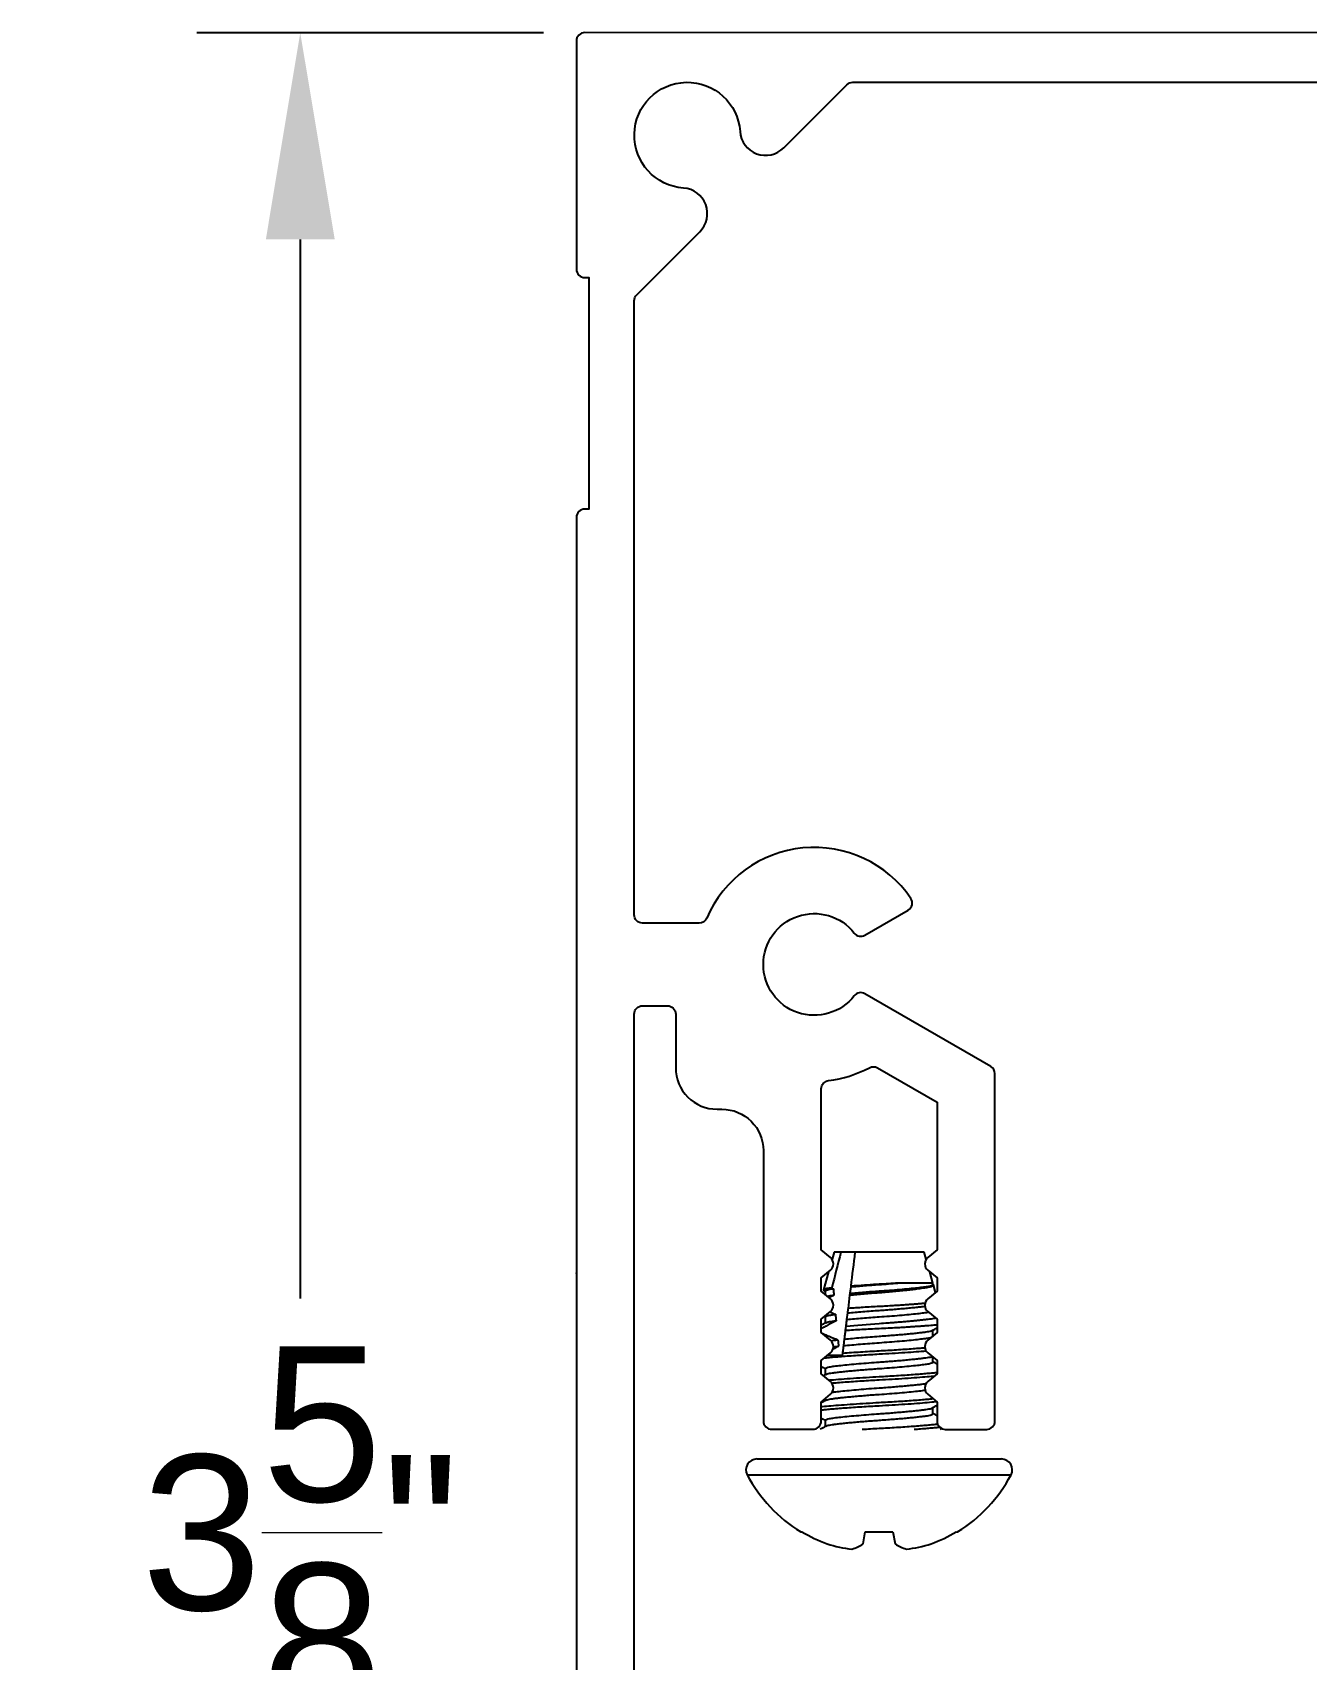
# Model space of a CAD drawing. Extents: x -2.16 to 5.62, y -0.38 to 4.41.
# Drawn here: x -2.158 to -0.617, y 1.66 to 3.627 of the extents above; entities that cross this region are included whole.
import ezdxf

# ---------------------------------------------------------------- set-up
doc = ezdxf.new("R2010")
doc.units = 0
doc.header["$LTSCALE"] = 0.5
doc.header["$MEASUREMENT"] = 0
doc.linetypes.add('PHANTOM', pattern=[0.5, 0.25, -0.05, 0.05, -0.05, 0.05, -0.05])
doc.layers.get('Defpoints').update_dxf_attribs({"linetype": 'CONTINUOUS'})
doc.layers.add('Construction', color=60, linetype='PHANTOM', plot=False)
doc.layers.add('CUST DWG', color=60, linetype='CONTINUOUS', lineweight=20)
doc.layers.add('Hardware', color=242, linetype='CONTINUOUS')
doc.layers.add('Housing', color=150, linetype='CONTINUOUS')
doc.styles.get("Standard").update_dxf_attribs({"font": 'arial.ttf'})
doc.dimstyles.get("Standard").update_dxf_attribs({"dimtxt": 0.18, "dimasz": 0.18, "dimexe": 0.18, "dimexo": 0.0625, "dimgap": 0.09, "dimtad": 0, "dimtih": 1, "dimtoh": 1, "dimdec": 4, "dimzin": 0, "dimdsep": 46, "dimtxsty": 'Standard', "dimcen": 0.09, "dimadec": 0, "dimazin": 0, "dimtfac": 1, "dimtdec": 4, "dimtofl": 0, "dimtmove": 0, "dimatfit": 3, "dimfxl": 1, "dimtolj": 1, "dimtzin": 0, "dimarcsym": 0})

# ---------------------------------------------------------------- blocks, each defined once
blk = doc.blocks.new('*D0')
at = {"layer": 'CUST DWG', "color": 0, "lineweight": -2, "transparency": 16777216}
for p, q in [((-1.54, 3.6265), (-1.9589, 3.6265)), ((-1.8339, 3.3765), (-1.8339, 2.096)), ((-1.8339, 0.25), (-1.8339, 1.5305)), ((-1.535, 0), (-1.9589, 0))]:
    blk.add_line(p, q, dxfattribs=at)
at = {"layer": 'CUST DWG', "color": 0, "transparency": 16777216}
for points in [[(-1.8755, 3.3765), (-1.7922, 3.3765), (-1.8339, 3.6265)], [(-1.8755, 0.25), (-1.7922, 0.25), (-1.8339, 0)]]:
    blk.add_solid(points, dxfattribs=at)
at = {"layer": 'Defpoints', "color": 0, "transparency": 16777216}
for p in [(-1.49, 3.6265), (-1.485, 0), (-1.8339, 0)]:
    blk.add_point(p, dxfattribs=at)
at = {"layer": 'CUST DWG', "color": 0, "transparency": 16777216, "insert": (-1.8339, 1.8133), "char_height": 0.1875, "attachment_point": 5}
blk.add_mtext('\\A1;3{\\H1x;\\S5/8;}"', dxfattribs=at)

msp = doc.modelspace()

# ---------------------------------------------------------------- linework, layer by layer
at = {"layer": 'Construction', "ltscale": 0.5, "transparency": 16777216}
msp.add_point((-1.5, 2.12668), dxfattribs=at)
at = {"layer": 'Hardware', "linetype": 'Continuous', "lineweight": 25, "transparency": 16777216}
for p, q in [((-1.1885, 2.1521), (-1.19094, 2.14349)), ((-1.1802, 2.1521), (-1.1885, 2.1521)), ((-1.1629, 2.1521), (-1.1802, 2.1521)), ((-1.0795, 2.1521), (-1.1629, 2.1521)), ((-1.07706, 2.14349), (-1.0795, 2.1521)), ((-1.19523, 2.12836), (-1.2014, 2.10658)), ((-1.06891, 2.11476), (-1.07277, 2.12836)), ((-1.19908, 2.10523), (-1.19908, 2.10088)), ((-1.169, 2.10239), (-1.16803, 2.11029)), ((-1.06891, 2.11476), (-1.11144, 2.11476)), ((-1.06891, 2.11304), (-1.06891, 2.11476)), ((-1.06573, 2.10354), (-1.06833, 2.11272)), ((-1.19432, 2.09719), (-1.19438, 2.09693)), ((-1.17124, 2.08416), (-1.16928, 2.10018)), ((-1.19908, 2.07398), (-1.19908, 2.06652)), ((-1.17289, 2.07076), (-1.17192, 2.07867)), ((-1.20512, 2.0551), (-1.20512, 2.05508)), ((-1.20392, 2.05976), (-1.204, 2.05947)), ((-1.17677, 2.03912), (-1.1758, 2.04703)), ((-1.17453, 2.05734), (-1.17385, 2.06288)), ((-1.06891, 2.05054), (-1.06891, 2.05799)), ((-1.17825, 2.0271), (-1.19673, 2.0271)), ((-1.17825, 2.0271), (-1.17787, 2.03014)), ((-1.19908, 2.01148), (-1.19908, 2.00402)), ((-1.06891, 2.01929), (-1.06891, 2.02512)), ((-1.19908, 1.97512), (-1.19908, 1.97277)), ((-1.19908, 1.94898), (-1.19908, 1.94152)), ((-1.06891, 1.95679), (-1.06891, 1.96424)), ((-1.28195, 1.9021), (-0.98604, 1.9021)), ((-1.29347, 1.88293), (-0.97452, 1.88293)), ((-1.2288, 1.81398), (-1.22731, 1.81398)), ((-1.15328, 1.7995), (-1.15072, 1.81398)), ((-1.15072, 1.81398), (-1.11727, 1.81398)), ((-1.11727, 1.81398), (-1.11472, 1.7995)), ((-1.04068, 1.81398), (-1.0392, 1.81398))]:
    msp.add_line(p, q, dxfattribs=at)
for centre, radius, start, end in [((-1.28195, 1.88906), 0.01304, 90, 207.99377), ((-0.98604, 1.88906), 0.01304, 332.00623, 90), ((-1.134, 1.9677), 0.1806, 207.99377, 238.3387), ((-1.134, 1.9677), 0.1806, 301.6613, 332.00623), ((-1.13444, 1.96995), 0.18152, 239.22905, 249.88131), ((-1.13355, 1.96995), 0.18152, 290.11869, 300.77095), ((-1.15094, 1.94353), 0.15118, 252.30821, 263.93895), ((-1.17791, 1.83486), 0.04309, 284.80759, 304.86797), ((-1.09008, 1.83486), 0.04309, 235.13203, 255.19241), ((-1.11706, 1.94353), 0.15118, 276.06105, 287.69179)]:
    msp.add_arc(centre, radius, start, end, dxfattribs=at)
for start_param, end_param in [(5.2678343, 5.285097), (5.338078, 5.3561794), (5.412021, 5.4312085)]:
    msp.add_ellipse((-1.134, 2.3875), major_axis=(0, -0.53008), ratio=0.1227846, start_param=start_param, end_param=end_param, dxfattribs=at)
for points in [[(-1.1802, 2.1521), (-1.18391, 2.13769), (-1.18762, 2.12327), (-1.19132, 2.10886)], [(-1.16795, 2.11097), (-1.16627, 2.12468), (-1.16458, 2.13839), (-1.1629, 2.1521)], [(-1.19132, 2.10886), (-1.19065, 2.10856), (-1.18997, 2.10827), (-1.1893, 2.10797)], [(-1.16803, 2.11029), (-1.168, 2.11052), (-1.16798, 2.11075), (-1.16795, 2.11097)], [(-1.11144, 2.11476), (-1.11869, 2.11423), (-1.12621, 2.11374), (-1.134, 2.11328)], [(-1.134, 2.11304), (-1.12659, 2.11355), (-1.11883, 2.11414), (-1.11144, 2.11476)], [(-1.19463, 2.09714), (-1.19452, 2.09715), (-1.19442, 2.09717), (-1.19432, 2.09719)], [(-1.1887, 2.10024), (-1.19057, 2.09923), (-1.19245, 2.09821), (-1.19432, 2.09719)], [(-1.16928, 2.10018), (-1.16918, 2.10092), (-1.16909, 2.10166), (-1.169, 2.10239)], [(-1.20014, 2.07424), (-1.19979, 2.07403), (-1.19943, 2.07382), (-1.19908, 2.07362)], [(-1.17385, 2.06288), (-1.16174, 2.06396), (-1.14793, 2.06504), (-1.134, 2.06599)], [(-1.204, 2.05975), (-1.20397, 2.05975), (-1.20395, 2.05975), (-1.20392, 2.05976)], [(-1.19221, 2.04505), (-1.18993, 2.04542), (-1.18715, 2.04577), (-1.18379, 2.04616)], [(-1.06951, 2.05764), (-1.06767, 2.05871), (-1.06584, 2.05979), (-1.064, 2.06086)], [(-1.0689, 2.05089), (-1.0689, 2.05089), (-1.06891, 2.05089), (-1.06891, 2.05089)], [(-1.18298, 2.03844), (-1.18525, 2.0373), (-1.18751, 2.03614), (-1.18976, 2.03497)], [(-1.204, 2.01398), (-1.20236, 2.01303), (-1.20072, 2.01207), (-1.19908, 2.01112)], [(-1.064, 2.01678), (-1.06563, 2.01774), (-1.06727, 2.01869), (-1.06891, 2.01964)], [(-1.19848, 2.00437), (-1.19942, 2.00382), (-1.20036, 2.00328), (-1.20129, 2.00273)], [(-1.19848, 1.97312), (-1.20032, 1.97205), (-1.20216, 1.97098), (-1.204, 1.96991)], [(-1.06951, 1.96389), (-1.06767, 1.96496), (-1.06584, 1.96604), (-1.064, 1.96711)], [(-1.204, 1.95148), (-1.20236, 1.95053), (-1.20072, 1.94957), (-1.19908, 1.94862)], [(-1.064, 1.95428), (-1.06563, 1.95524), (-1.06727, 1.95619), (-1.06891, 1.95714)], [(-1.19848, 1.94187), (-1.2007, 1.94058), (-1.20291, 1.93929), (-1.20513, 1.938)], [(-1.06031, 1.938), (-1.0597, 1.93835), (-1.05909, 1.93871), (-1.05848, 1.93906)]]:
    msp.add_open_spline(points, degree=3, dxfattribs=at)
for points, knots in [([(-1.19132, 2.10886), (-1.1922, 2.10876), (-1.19395, 2.10856), (-1.19615, 2.10824), (-1.19801, 2.10791), (-1.19952, 2.10756), (-1.20063, 2.1072), (-1.2013, 2.10683), (-1.20148, 2.10645), (-1.20131, 2.10614), (-1.20091, 2.10596), (-1.2008, 2.10591)], [0, 0, 0, 0, 0.1122441, 0.2244892, 0.339488, 0.4544868, 0.5760178, 0.6975489, 0.8225909, 0.9476329, 1, 1, 1, 1]), ([(-1.20081, 2.10588), (-1.20048, 2.10569), (-1.19991, 2.10536), (-1.19933, 2.10502), (-1.19908, 2.10487)], [0, 0, 0, 0, 0.5681267, 1, 1, 1, 1]), ([(-1.19908, 2.10523), (-1.19908, 2.10572), (-1.19818, 2.10621), (-1.1948, 2.10715), (-1.19236, 2.10756), (-1.1893, 2.10797)], [0, 0, 0, 0, 0.5, 0.5, 1, 1, 1, 1]), ([(-1.169, 2.10239), (-1.1637, 2.10289), (-1.15788, 2.1034), (-1.14596, 2.10436), (-1.13987, 2.10482), (-1.134, 2.10523)], [0, 0, 0, 0, 0.5, 0.5, 1, 1, 1, 1]), ([(-1.16803, 2.11029), (-1.16283, 2.11078), (-1.15717, 2.11127), (-1.14559, 2.1122), (-1.13969, 2.11264), (-1.134, 2.11304)], [0, 0, 0, 0, 0.5, 0.5, 1, 1, 1, 1]), ([(-1.134, 2.11328), (-1.13997, 2.11293), (-1.14582, 2.11255), (-1.15728, 2.11178), (-1.16284, 2.11137), (-1.16795, 2.11097)], [0, 0, 0, 0, 0.5, 0.5, 1, 1, 1, 1]), ([(-1.134, 2.10336), (-1.13218, 2.1035), (-1.12854, 2.1038), (-1.12307, 2.10426), (-1.11765, 2.10474), (-1.1123, 2.10524), (-1.1071, 2.10576), (-1.10206, 2.10628), (-1.0972, 2.10681), (-1.09262, 2.10733), (-1.08839, 2.10785), (-1.08449, 2.10836), (-1.08091, 2.10887), (-1.07774, 2.10935), (-1.075, 2.10982), (-1.07271, 2.11029), (-1.07086, 2.1108), (-1.0695, 2.11132), (-1.06864, 2.11184), (-1.06826, 2.11236), (-1.0683, 2.11287), (-1.06872, 2.11321), (-1.06891, 2.11336)], [0, 0, 0, 0, 0.04864805, 0.09729617, 0.14727542, 0.19725473, 0.24731581, 0.29737691, 0.34888759, 0.40039826, 0.45053827, 0.50067824, 0.55227713, 0.60387592, 0.65398022, 0.70408265, 0.75571577, 0.80734898, 0.85629022, 0.9052315, 0.95560047, 1, 1, 1, 1]), ([(-1.134, 2.10523), (-1.12586, 2.10579), (-1.11729, 2.10645), (-1.10123, 2.10782), (-1.09379, 2.10854), (-1.08475, 2.10953), (-1.08208, 2.10985), (-1.0775, 2.11044), (-1.07558, 2.11072), (-1.07073, 2.11164), (-1.06891, 2.11234), (-1.06891, 2.11304)], [0, 0, 0, 0, 0.25, 0.25, 0.5, 0.5, 0.625, 0.625, 0.75, 0.75, 1, 1, 1, 1]), ([(-1.19664, 2.09883), (-1.19654, 2.09886), (-1.19551, 2.09912), (-1.19334, 2.09961), (-1.19023, 2.10003), (-1.1887, 2.10024)], [0.31915488, 0.31915488, 0.31915488, 0.31915488, 0.3566126, 0.68256289, 1, 1, 1, 1]), ([(-1.134, 2.08643), (-1.14053, 2.08608), (-1.14695, 2.08571), (-1.15956, 2.08495), (-1.16562, 2.08455), (-1.17124, 2.08416)], [0, 0, 0, 0, 0.5, 0.5, 1, 1, 1, 1]), ([(-1.16928, 2.10018), (-1.1639, 2.10073), (-1.15823, 2.10127), (-1.14635, 2.10235), (-1.14018, 2.10287), (-1.134, 2.10336)], [0, 0, 0, 0, 0.5, 0.5, 1, 1, 1, 1]), ([(-1.07845, 2.09023), (-1.07931, 2.09015), (-1.08148, 2.08995), (-1.08526, 2.08962), (-1.08986, 2.08925), (-1.09479, 2.08888), (-1.09998, 2.0885), (-1.10544, 2.08813), (-1.11116, 2.08775), (-1.11783, 2.08734), (-1.12546, 2.08689), (-1.13114, 2.08658), (-1.134, 2.08643)], [0.4362175, 0.4362175, 0.4362175, 0.4362175, 0.47262582, 0.52529364, 0.57945741, 0.63362118, 0.68685896, 0.74009674, 0.79488071, 0.84966466, 0.92431246, 1, 1, 1, 1]), ([(-1.134, 2.08179), (-1.13124, 2.08198), (-1.12566, 2.08238), (-1.11734, 2.08302), (-1.10916, 2.0837), (-1.10136, 2.08439), (-1.09413, 2.08509), (-1.08767, 2.08576), (-1.08254, 2.08636), (-1.07974, 2.08671), (-1.07863, 2.08686)], [0, 0, 0, 0, 0.08843818, 0.17921169, 0.27161254, 0.36484934, 0.45808615, 0.550487, 0.64126051, 0.70875908, 0.70875908, 0.70875908, 0.70875908]), ([(-1.19847, 2.06688), (-1.19978, 2.06611), (-1.20161, 2.06504), (-1.20347, 2.06396), (-1.204, 2.06365)], [0, 0, 0, 0, 0.24341954, 0.3393253, 0.3393253, 0.3393253, 0.3393253]), ([(-1.18605, 2.06933), (-1.18929, 2.06763), (-1.19252, 2.06591), (-1.19574, 2.06418), (-1.19735, 2.06332), (-1.19896, 2.06245), (-1.20057, 2.06158), (-1.20169, 2.06097), (-1.20281, 2.06037), (-1.20392, 2.05976)], [0, 0, 0, 0, 0.00027907991, 0.00027907991, 0.00027907991, 0.00041862837, 0.00041862837, 0.00041862837, 0.00051575726, 0.00051575726, 0.00051575726, 0.00051575726]), ([(-1.19908, 2.07398), (-1.19908, 2.07453), (-1.19793, 2.07509), (-1.19473, 2.07587), (-1.19342, 2.07612), (-1.1904, 2.07659), (-1.18871, 2.07681), (-1.18675, 2.07705)], [0, 0, 0, 0, 0.5, 0.5, 0.75, 0.75, 1, 1, 1, 1]), ([(-1.19847, 2.06687), (-1.198, 2.06709), (-1.19705, 2.06753), (-1.1943, 2.06816), (-1.19072, 2.06874), (-1.18761, 2.06913), (-1.18605, 2.06933)], [0, 0, 0, 0, 0.25127861, 0.50532708, 0.75296882, 1, 1, 1, 1]), ([(-1.19344, 2.07986), (-1.1934, 2.07984), (-1.19336, 2.07982), (-1.19332, 2.07981), (-1.19114, 2.07886), (-1.18895, 2.07794), (-1.18675, 2.07705)], [0.00017767846, 0.00017767846, 0.00017767846, 0.00017767846, 0.00018101147, 0.00018101147, 0.00018101147, 0.000362095, 0.000362095, 0.000362095, 0.000362095]), ([(-1.17385, 2.06288), (-1.17381, 2.06328), (-1.17376, 2.06368), (-1.17371, 2.06407), (-1.17361, 2.06486), (-1.17352, 2.06564), (-1.17342, 2.06641), (-1.17324, 2.0679), (-1.17306, 2.06936), (-1.17289, 2.07076)], [0.00006950813, 0.00006950813, 0.00006950813, 0.00006950813, 0.00013866367, 0.00013866367, 0.00013866367, 0.00027732827, 0.00027732827, 0.00027732827, 0.00054469233, 0.00054469233, 0.00054469233, 0.00054469233]), ([(-1.17289, 2.07076), (-1.16723, 2.07132), (-1.16081, 2.0719), (-1.14749, 2.073), (-1.1406, 2.07352), (-1.134, 2.07398)], [0, 0, 0, 0, 0.5, 0.5, 1, 1, 1, 1]), ([(-1.17192, 2.07867), (-1.17178, 2.07977), (-1.17164, 2.08088), (-1.17151, 2.082), (-1.17142, 2.08272), (-1.17133, 2.08344), (-1.17124, 2.08416)], [0, 0, 0, 0, 0.00018743537, 0.00018743537, 0.00018743537, 0.00030748815, 0.00030748815, 0.00030748815, 0.00030748815]), ([(-1.17192, 2.07867), (-1.16634, 2.07922), (-1.16007, 2.07978), (-1.1471, 2.08084), (-1.14042, 2.08134), (-1.134, 2.08179)], [0, 0, 0, 0, 0.5, 0.5, 1, 1, 1, 1]), ([(-1.134, 2.07398), (-1.12586, 2.07454), (-1.11729, 2.0752), (-1.10123, 2.07657), (-1.09379, 2.07729), (-1.08475, 2.07828), (-1.08208, 2.0786), (-1.07769, 2.07917), (-1.0759, 2.07942), (-1.07437, 2.0797)], [0, 0, 0, 0, 0.25, 0.25, 0.5, 0.5, 0.625, 0.625, 0.73982577, 0.73982577, 0.73982577, 0.73982577]), ([(-1.134, 2.06599), (-1.13036, 2.06625), (-1.12486, 2.06663), (-1.11764, 2.06718), (-1.11197, 2.06763), (-1.10613, 2.06811), (-1.10016, 2.06863), (-1.09438, 2.06916), (-1.0889, 2.06969), (-1.0838, 2.07021), (-1.07905, 2.07072), (-1.07467, 2.07123), (-1.07073, 2.07173), (-1.06781, 2.07212), (-1.06625, 2.07236), (-1.06572, 2.07244)], [0, 0, 0, 0, 0.08342506, 0.12600674, 0.16858845, 0.2182514, 0.26791439, 0.31901652, 0.37011865, 0.41984242, 0.46956615, 0.52073543, 0.57190465, 0.62161193, 0.64870714, 0.64870714, 0.64870714, 0.64870714]), ([(-1.2029, 2.05408), (-1.20189, 2.05363), (-1.20087, 2.05317), (-1.19984, 2.05273), (-1.19808, 2.05195), (-1.19631, 2.05119), (-1.19454, 2.05044), (-1.19098, 2.04895), (-1.1874, 2.04751), (-1.18379, 2.04616)], [0.00006172613, 0.00006172613, 0.00006172613, 0.00006172613, 0.00014689091, 0.00014689091, 0.00014689091, 0.00029378398, 0.00029378398, 0.00029378398, 0.000587968, 0.000587968, 0.000587968, 0.000587968]), ([(-1.1758, 2.04703), (-1.17559, 2.04874), (-1.17537, 2.0505), (-1.17515, 2.05229), (-1.17504, 2.05319), (-1.17493, 2.05409), (-1.17482, 2.055), (-1.17473, 2.05577), (-1.17463, 2.05656), (-1.17453, 2.05734)], [0, 0, 0, 0, 0.00030453633, 0.00030453633, 0.00030453633, 0.00045684807, 0.00045684807, 0.00045684807, 0.00058739702, 0.00058739702, 0.00058739702, 0.00058739702]), ([(-1.1758, 2.04703), (-1.16994, 2.04763), (-1.1631, 2.04827), (-1.14871, 2.04947), (-1.14118, 2.05004), (-1.134, 2.05054)], [0, 0, 0, 0, 0.5, 0.5, 1, 1, 1, 1]), ([(-1.134, 2.05957), (-1.14111, 2.05923), (-1.14808, 2.05887), (-1.16174, 2.05812), (-1.1684, 2.05773), (-1.17453, 2.05734)], [0, 0, 0, 0, 0.5, 0.5, 1, 1, 1, 1]), ([(-1.064, 2.06417), (-1.06465, 2.0641), (-1.06642, 2.06392), (-1.06961, 2.06363), (-1.07367, 2.06328), (-1.07816, 2.06292), (-1.08309, 2.06255), (-1.08841, 2.06218), (-1.09402, 2.0618), (-1.09995, 2.06143), (-1.10618, 2.06105), (-1.1139, 2.06061), (-1.12318, 2.0601), (-1.13037, 2.05975), (-1.134, 2.05957)], [0.31084098, 0.31084098, 0.31084098, 0.31084098, 0.34473171, 0.39861656, 0.45121959, 0.50382263, 0.55791817, 0.61201372, 0.66521338, 0.71841304, 0.77315756, 0.82790206, 0.91316955, 1, 1, 1, 1]), ([(-1.134, 2.05054), (-1.13124, 2.05073), (-1.12566, 2.05113), (-1.11734, 2.05177), (-1.10916, 2.05245), (-1.10136, 2.05314), (-1.09413, 2.05384), (-1.08767, 2.05451), (-1.08211, 2.05516), (-1.07748, 2.05575), (-1.07378, 2.05634), (-1.07097, 2.05698), (-1.07, 2.05742), (-1.06952, 2.05765)], [0, 0, 0, 0, 0.0884352, 0.1792057, 0.2716034, 0.3648371, 0.4580708, 0.5504685, 0.641239, 0.7296742, 0.8181094, 0.9088799, 1, 1, 1, 1]), ([(-1.134, 2.04273), (-1.12586, 2.04329), (-1.11729, 2.04395), (-1.10123, 2.04532), (-1.09379, 2.04604), (-1.08475, 2.04703), (-1.08208, 2.04735), (-1.0775, 2.04794), (-1.07558, 2.04822), (-1.07073, 2.04914), (-1.06891, 2.04984), (-1.06891, 2.05054)], [0, 0, 0, 0, 0.25, 0.25, 0.5, 0.5, 0.625, 0.625, 0.75, 0.75, 1, 1, 1, 1]), ([(-1.19999, 2.02437), (-1.19974, 2.02439), (-1.19736, 2.02462), (-1.19237, 2.02508), (-1.18422, 2.02575), (-1.17512, 2.02645), (-1.16528, 2.02714), (-1.15498, 2.02782), (-1.1445, 2.02846), (-1.13747, 2.02886), (-1.134, 2.02905)], [0.44313604, 0.44313604, 0.44313604, 0.44313604, 0.45207089, 0.52963617, 0.60858585, 0.68824652, 0.76790719, 0.84685686, 0.92442215, 1, 1, 1, 1]), ([(-1.1893, 2.03766), (-1.18906, 2.03769), (-1.18713, 2.03795), (-1.18491, 2.03821), (-1.18298, 2.03844)], [0.72018441, 0.72018441, 0.72018441, 0.72018441, 0.75610368, 1, 1, 1, 1]), ([(-1.17787, 2.03014), (-1.17778, 2.03092), (-1.17768, 2.03169), (-1.17759, 2.03246), (-1.17745, 2.03362), (-1.17731, 2.03476), (-1.17717, 2.03588), (-1.17703, 2.03699), (-1.1769, 2.03807), (-1.17677, 2.03912)], [0, 0, 0, 0, 0.00013866428, 0.00013866428, 0.00013866428, 0.00035061244, 0.00035061244, 0.00035061244, 0.00056267532, 0.00056267532, 0.00056267532, 0.00056267532]), ([(-1.17787, 2.03014), (-1.17122, 2.03064), (-1.16392, 2.03115), (-1.14898, 2.0321), (-1.14135, 2.03255), (-1.134, 2.03296)], [0, 0, 0, 0, 0.5, 0.5, 1, 1, 1, 1]), ([(-1.17677, 2.03912), (-1.17086, 2.03974), (-1.16388, 2.04038), (-1.14913, 2.04162), (-1.14139, 2.04221), (-1.134, 2.04273)], [0, 0, 0, 0, 0.5, 0.5, 1, 1, 1, 1]), ([(-1.134, 2.03296), (-1.13053, 2.03315), (-1.12349, 2.03355), (-1.11301, 2.03419), (-1.10271, 2.03487), (-1.09287, 2.03556), (-1.08487, 2.03617), (-1.08031, 2.03655), (-1.07861, 2.03669)], [0, 0, 0, 0, 0.07557785, 0.15314314, 0.23209281, 0.31175348, 0.39141415, 0.44152103, 0.44152103, 0.44152103, 0.44152103]), ([(-1.134, 2.02905), (-1.12375, 2.02962), (-1.11295, 2.03027), (-1.09339, 2.03161), (-1.0846, 2.03227), (-1.0773, 2.03289)], [0, 0, 0, 0, 0.25, 0.25, 0.48327603, 0.48327603, 0.48327603, 0.48327603]), ([(-1.134, 2.01929), (-1.13124, 2.01948), (-1.12566, 2.01988), (-1.11734, 2.02052), (-1.10916, 2.0212), (-1.10136, 2.02189), (-1.09413, 2.02259), (-1.08767, 2.02326), (-1.08211, 2.02391), (-1.07748, 2.0245), (-1.07378, 2.02509), (-1.07135, 2.02564), (-1.07043, 2.026), (-1.07011, 2.02613)], [0, 0, 0, 0, 0.08843462, 0.17920448, 0.27160161, 0.36483466, 0.45806772, 0.55046485, 0.64123471, 0.72966933, 0.81810394, 0.90887381, 0.96381786, 0.96381786, 0.96381786, 0.96381786]), ([(-1.19908, 2.01148), (-1.19908, 2.01217), (-1.19727, 2.01287), (-1.19241, 2.0138), (-1.19049, 2.01407), (-1.18591, 2.01466), (-1.18324, 2.01498), (-1.1742, 2.01597), (-1.16676, 2.01669), (-1.1507, 2.01807), (-1.14213, 2.01872), (-1.134, 2.01929)], [0, 0, 0, 0, 0.25, 0.25, 0.375, 0.375, 0.5, 0.5, 0.75, 0.75, 1, 1, 1, 1]), ([(-1.19848, 2.00437), (-1.19799, 2.00459), (-1.19702, 2.00504), (-1.19421, 2.00568), (-1.19052, 2.00627), (-1.18589, 2.00686), (-1.18033, 2.0075), (-1.17386, 2.00818), (-1.16664, 2.00887), (-1.15883, 2.00957), (-1.15065, 2.01024), (-1.14233, 2.01089), (-1.13675, 2.01128), (-1.134, 2.01148)], [0, 0, 0, 0, 0.0911262, 0.1818961, 0.2703307, 0.3587653, 0.4495352, 0.5419323, 0.6351653, 0.7283984, 0.8207955, 0.9115654, 1, 1, 1, 1]), ([(-1.134, 2.01148), (-1.12586, 2.01204), (-1.11729, 2.0127), (-1.10123, 2.01407), (-1.09379, 2.01479), (-1.08475, 2.01578), (-1.08208, 2.0161), (-1.0775, 2.01669), (-1.07558, 2.01697), (-1.07073, 2.01789), (-1.06891, 2.01859), (-1.06891, 2.01929)], [0, 0, 0, 0, 0.25, 0.25, 0.5, 0.5, 0.625, 0.625, 0.75, 0.75, 1, 1, 1, 1]), ([(-1.134, 2.00171), (-1.13053, 2.0019), (-1.12349, 2.0023), (-1.11301, 2.00294), (-1.10271, 2.00362), (-1.09287, 2.00431), (-1.08377, 2.00501), (-1.07563, 2.00568), (-1.06906, 2.00629), (-1.06546, 2.00665), (-1.064, 2.00681)], [0, 0, 0, 0, 0.07557785, 0.15314314, 0.23209281, 0.31175348, 0.39141415, 0.47036383, 0.54792911, 0.6090833, 0.6090833, 0.6090833, 0.6090833]), ([(-1.19504, 1.99749), (-1.19414, 1.99757), (-1.1932, 1.99765), (-1.18465, 1.9984), (-1.17527, 1.99911), (-1.15504, 2.00049), (-1.14425, 2.00115), (-1.134, 2.00171)], [0.46837883, 0.46837883, 0.46837883, 0.46837883, 0.5, 0.5, 0.75, 0.75, 1, 1, 1, 1]), ([(-1.19123, 1.99392), (-1.18898, 1.99411), (-1.18383, 1.99453), (-1.17512, 1.9952), (-1.16528, 1.99589), (-1.15498, 1.99657), (-1.1445, 1.99721), (-1.13747, 1.99761), (-1.134, 1.9978)], [0.53998533, 0.53998533, 0.53998533, 0.53998533, 0.60858585, 0.68824652, 0.76790719, 0.84685686, 0.92442215, 1, 1, 1, 1]), ([(-1.19077, 1.98277), (-1.18997, 1.98289), (-1.18911, 1.983), (-1.18591, 1.98341), (-1.18324, 1.98373), (-1.1742, 1.98472), (-1.16676, 1.98544), (-1.1507, 1.98682), (-1.14213, 1.98747), (-1.134, 1.98804)], [0.32508101, 0.32508101, 0.32508101, 0.32508101, 0.375, 0.375, 0.5, 0.5, 0.75, 0.75, 1, 1, 1, 1]), ([(-1.134, 1.9978), (-1.12375, 1.99837), (-1.11295, 1.99902), (-1.09272, 2.0004), (-1.08335, 2.00112), (-1.07244, 2.00207), (-1.06947, 2.00234), (-1.06685, 2.00261)], [0, 0, 0, 0, 0.25, 0.25, 0.5, 0.5, 0.60880318, 0.60880318, 0.60880318, 0.60880318]), ([(-1.134, 1.98804), (-1.13124, 1.98823), (-1.12566, 1.98863), (-1.11734, 1.98927), (-1.10916, 1.98995), (-1.10136, 1.99064), (-1.09413, 1.99134), (-1.08767, 1.99201), (-1.08211, 1.99266), (-1.07883, 1.99307), (-1.07732, 1.99329), (-1.07717, 1.99331)], [0, 0, 0, 0, 0.08843462, 0.17920448, 0.27160161, 0.36483466, 0.45806772, 0.55046485, 0.64123471, 0.72966933, 0.73963857, 0.73963857, 0.73963857, 0.73963857]), ([(-1.204, 1.96536), (-1.20345, 1.96542), (-1.20288, 1.96548), (-1.19941, 1.96584), (-1.19604, 1.96615), (-1.18465, 1.96715), (-1.17527, 1.96786), (-1.15504, 1.96924), (-1.14425, 1.9699), (-1.134, 1.97046)], [0.34947705, 0.34947705, 0.34947705, 0.34947705, 0.375, 0.375, 0.5, 0.5, 0.75, 0.75, 1, 1, 1, 1]), ([(-1.19848, 1.97312), (-1.19799, 1.97334), (-1.19702, 1.97379), (-1.19421, 1.97443), (-1.19052, 1.97502), (-1.18589, 1.97561), (-1.18033, 1.97625), (-1.17386, 1.97693), (-1.16664, 1.97762), (-1.15883, 1.97832), (-1.15065, 1.97899), (-1.14233, 1.97964), (-1.13675, 1.98003), (-1.134, 1.98023)], [0, 0, 0, 0, 0.0911262, 0.1818961, 0.2703307, 0.3587653, 0.4495352, 0.5419323, 0.6351653, 0.7283984, 0.8207955, 0.9115654, 1, 1, 1, 1]), ([(-1.134, 1.98023), (-1.12586, 1.98079), (-1.11729, 1.98145), (-1.10123, 1.98282), (-1.09379, 1.98354), (-1.08475, 1.98453), (-1.08208, 1.98485), (-1.07929, 1.98521), (-1.07881, 1.98527), (-1.07834, 1.98534)], [0, 0, 0, 0, 0.25, 0.25, 0.5, 0.5, 0.625, 0.625, 0.65243216, 0.65243216, 0.65243216, 0.65243216]), ([(-1.134, 1.97046), (-1.13053, 1.97065), (-1.12349, 1.97105), (-1.11301, 1.97169), (-1.10271, 1.97237), (-1.09287, 1.97306), (-1.08377, 1.97376), (-1.07567, 1.97443), (-1.07097, 1.97486), (-1.06884, 1.97507)], [0, 0, 0, 0, 0.07557785, 0.15314314, 0.23209281, 0.31175348, 0.39141415, 0.47036383, 0.54676483, 0.54676483, 0.54676483, 0.54676483]), ([(-1.134, 1.96655), (-1.12375, 1.96712), (-1.11295, 1.96777), (-1.09272, 1.96915), (-1.08335, 1.96987), (-1.07195, 1.97086), (-1.06859, 1.97118), (-1.06536, 1.97151), (-1.06502, 1.97154), (-1.06469, 1.97158)], [0, 0, 0, 0, 0.25, 0.25, 0.5, 0.5, 0.625, 0.625, 0.64002162, 0.64002162, 0.64002162, 0.64002162]), ([(-1.204, 1.96146), (-1.20253, 1.96161), (-1.19894, 1.96197), (-1.19237, 1.96258), (-1.18422, 1.96325), (-1.17512, 1.96395), (-1.16528, 1.96464), (-1.15498, 1.96532), (-1.1445, 1.96596), (-1.13747, 1.96636), (-1.134, 1.96655)], [0.3909167, 0.3909167, 0.3909167, 0.3909167, 0.45207089, 0.52963617, 0.60858585, 0.68824652, 0.76790719, 0.84685686, 0.92442215, 1, 1, 1, 1]), ([(-1.19908, 1.94898), (-1.19908, 1.94967), (-1.19727, 1.95037), (-1.19241, 1.9513), (-1.19049, 1.95157), (-1.18591, 1.95216), (-1.18324, 1.95248), (-1.1742, 1.95347), (-1.16676, 1.95419), (-1.1507, 1.95557), (-1.14213, 1.95622), (-1.134, 1.95679)], [0, 0, 0, 0, 0.25, 0.25, 0.375, 0.375, 0.5, 0.5, 0.75, 0.75, 1, 1, 1, 1]), ([(-1.19848, 1.94187), (-1.19799, 1.94209), (-1.19702, 1.94254), (-1.19421, 1.94318), (-1.19052, 1.94377), (-1.18589, 1.94436), (-1.18033, 1.945), (-1.17386, 1.94568), (-1.16664, 1.94637), (-1.15883, 1.94707), (-1.15065, 1.94774), (-1.14233, 1.94839), (-1.134, 1.94898), (-1.12566, 1.94957), (-1.11734, 1.95021), (-1.10916, 1.95088), (-1.10136, 1.95158), (-1.09413, 1.95227), (-1.08767, 1.95295), (-1.08211, 1.95359), (-1.07748, 1.95418), (-1.07377, 1.95477), (-1.07103, 1.95542), (-1.06925, 1.95609), (-1.06902, 1.95656), (-1.06891, 1.95679)], [0, 0, 0, 0, 0.0435073, 0.0868445, 0.1290667, 0.1712889, 0.2146261, 0.2587402, 0.3032533, 0.3477665, 0.3918806, 0.4352178, 0.47744, 0.5196622, 0.5629994, 0.6071135, 0.6516267, 0.6961399, 0.7402539, 0.7835911, 0.8258133, 0.8680356, 0.9113727, 0.9554868, 1, 1, 1, 1]), ([(-1.134, 1.95679), (-1.13124, 1.95698), (-1.12566, 1.95738), (-1.11734, 1.95802), (-1.10916, 1.9587), (-1.10136, 1.95939), (-1.09413, 1.96009), (-1.08767, 1.96076), (-1.08211, 1.96141), (-1.07748, 1.962), (-1.07378, 1.96259), (-1.07097, 1.96323), (-1.07, 1.96367), (-1.06952, 1.9639)], [0, 0, 0, 0, 0.0884346, 0.1792045, 0.2716016, 0.3648347, 0.4580677, 0.5504648, 0.6412347, 0.7296693, 0.8181039, 0.9088738, 1, 1, 1, 1]), ([(-1.15448, 1.938), (-1.15116, 1.93821), (-1.14437, 1.93863), (-1.134, 1.93921), (-1.12349, 1.9398), (-1.11301, 1.94044), (-1.10271, 1.94112), (-1.09287, 1.94181), (-1.08377, 1.94251), (-1.07563, 1.94318), (-1.06877, 1.94381), (-1.06496, 1.9442), (-1.06332, 1.94438)], [0.40559858, 0.40559858, 0.40559858, 0.40559858, 0.44422062, 0.48327369, 0.52232675, 0.56240678, 0.60320215, 0.64436491, 0.68552768, 0.72632305, 0.76640308, 0.80295295, 0.80295295, 0.80295295, 0.80295295]), ([(-1.09174, 1.938), (-1.08902, 1.9382), (-1.0834, 1.93863), (-1.07563, 1.93928), (-1.06862, 1.93992), (-1.06391, 1.9404), (-1.06155, 1.94068), (-1.06089, 1.94076)], [0.68329395, 0.68329395, 0.68329395, 0.68329395, 0.71898031, 0.75977568, 0.79985571, 0.83890877, 0.85534834, 0.85534834, 0.85534834, 0.85534834])]:
    msp.add_open_spline(points, degree=3, knots=knots, dxfattribs=at)
at = {"layer": 'Housing', "linetype": 'Continuous', "lineweight": 25, "transparency": 16777216}
for points in [[(-0.16031, 3.62651), (-1.49, 3.62668, 0.4142136), (-1.5, 3.61619), (-1.5, 3.34051, 0.4142136), (-1.49, 3.33051), (-1.485, 3.33051), (-1.485, 3.05051), (-1.49, 3.05051, 0.4142136), (-1.5, 3.04051), (-1.5, 0.586, 0.4142136)], [(-1.43009, 1.17378), (-1.43009, 2.44, -0.4142136), (-1.42009, 2.45), (-1.39, 2.45, -0.4142136), (-1.38, 2.44), (-1.38, 2.375, 0.4142136), (-1.33, 2.325), (-1.324, 2.325, -0.4142136), (-1.274, 2.275), (-1.274, 1.948, 0.4142136), (-1.264, 1.938), (-1.214, 1.938, 0.4142136), (-1.204, 1.948), (-1.204, 1.971), (-1.19287, 1.98034, 0.4663079), (-1.19287, 1.99566), (-1.204, 2.005), (-1.204, 2.021), (-1.19287, 2.03034, 0.4663081), (-1.19287, 2.04566), (-1.204, 2.055), (-1.204, 2.071), (-1.19287, 2.08034, 0.466308), (-1.19287, 2.09566), (-1.204, 2.105), (-1.204, 2.121), (-1.19287, 2.13034, 0.4663079), (-1.19287, 2.14566), (-1.204, 2.155), (-1.204, 2.34963, -0.3787962), (-1.19522, 2.35956, 0.0923799), (-1.14579, 2.37521, -0.2592043), (-1.13608, 2.37505), (-1.064, 2.33343), (-1.064, 2.155), (-1.07513, 2.14566, 0.4663075), (-1.07513, 2.13034), (-1.064, 2.121), (-1.064, 2.105), (-1.07513, 2.09566, 0.4663076), (-1.07513, 2.08034), (-1.064, 2.071), (-1.064, 2.055), (-1.07513, 2.04566, 0.4663077), (-1.07513, 2.03034), (-1.064, 2.021), (-1.064, 2.005), (-1.07513, 1.99566, 0.4663075), (-1.07513, 1.98034), (-1.064, 1.971), (-1.064, 1.948, 0.4142136), (-1.054, 1.93784), (-1.004, 1.93784, 0.4142136), (-0.994, 1.948), (-0.994, 2.36808, 0.2679492), (-0.999, 2.37674), (-1.15118, 2.4646, 0.373687), (-1.16406, 2.4621, -2.9009413), (-1.16406, 2.5379, 0.373687), (-1.15118, 2.5354), (-1.09894, 2.56556, 0.4366883), (-1.09569, 2.57986, 0.5908559), (-1.34243, 2.55604, -0.2993923), (-1.35161, 2.55), (-1.42009, 2.55, -0.4142136), (-1.43009, 2.56), (-1.43009, 3.30238, -0.1989124), (-1.42716, 3.30945), (-1.35078, 3.38583, 0.6429421), (-1.37052, 3.43867, -2.1920023), (-1.30216, 3.50702, 0.6429419), (-1.24932, 3.48729), (-1.17303, 3.56358, -0.1989122), (-1.16596, 3.56651), (-0.50968, 3.56651, -0.4142136)]]:
    msp.add_lwpolyline(points, format="xyb", dxfattribs=at)

# ---------------------------------------------------------------- dimensions: what is measured, and where the dimension line sits
at = {"layer": 'CUST DWG', "transparency": 16777216}
dim = msp.add_linear_dim(base=(-1.83386, 0), p1=(-1.49, 3.62651), p2=(-1.485, 0), angle=90, dimstyle='Standard', override={"dimtxt": 0.1875, "dimasz": 0.25, "dimexe": 0.125, "dimexo": 0.05, "dimgap": 0.06, "dimlunit": 4, "dimadec": 3, "dimtdec": 3}, dxfattribs=at)
dim.commit()
dim.dimension.update_dxf_attribs({"geometry": '*D0', "text_midpoint": (-1.83386, 1.81325), "dimtype": 128})

doc.saveas('drawing.dxf')
